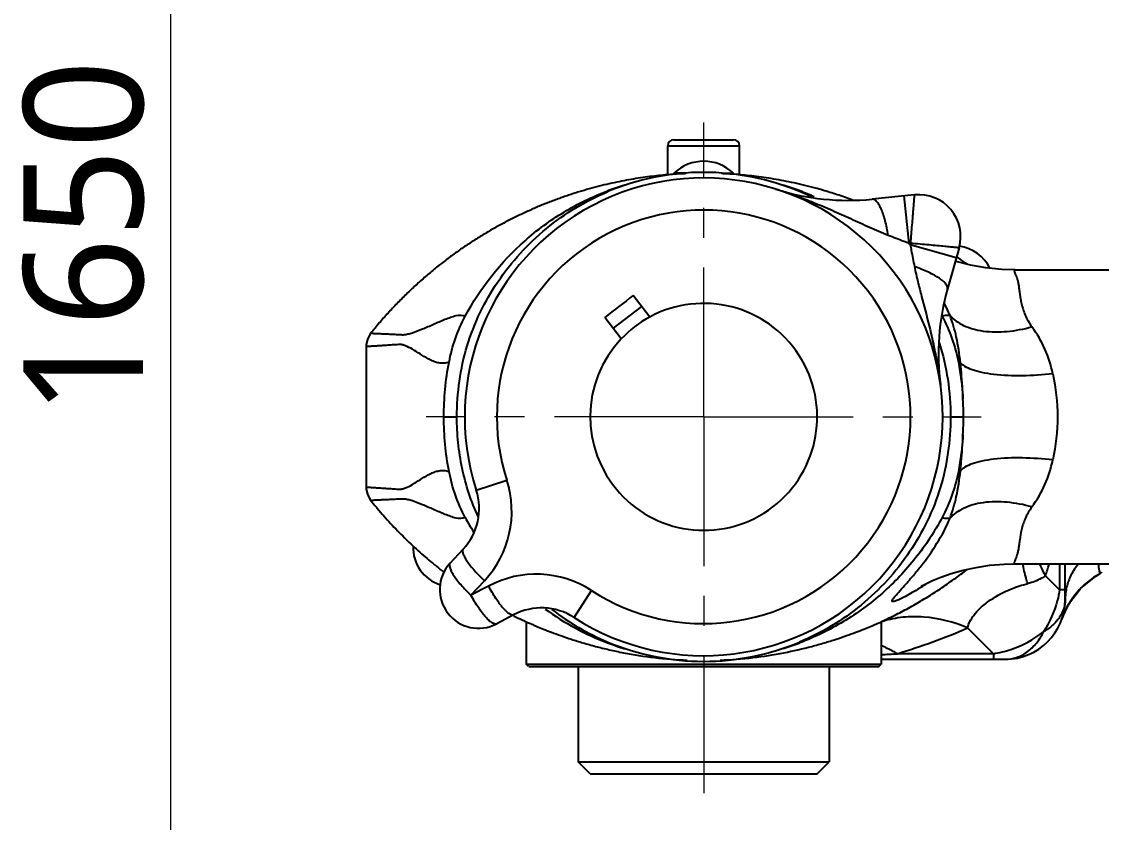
# Model space of a CAD drawing. Extents: x 0 to 1128, y 0 to 827.
# Drawn here: x 644.9 to 735.3, y 180.3 to 247.4 of the extents above; entities that cross this region are included whole.
import ezdxf

# ---------------------------------------------------------------- set-up
doc = ezdxf.new("R2010")
doc.units = 0
doc.header["$LTSCALE"] = 10
doc.header["$MEASUREMENT"] = 0
doc.header["$PDMODE"] = 3
doc.header["$PDSIZE"] = -10
doc.linetypes.add('CENTER', pattern=[2, 1.25, -0.25, 0.25, -0.25])
doc.layers.get('0').update_dxf_attribs({"linetype": 'CONTINUOUS'})
doc.layers.get('DEFPOINTS').update_dxf_attribs({"linetype": 'CONTINUOUS'})
doc.layers.add('DEF_LAYER_ASSEM_MEMBER', color=7, linetype='CONTINUOUS')
doc.layers.add('MEMBER', color=7, linetype='CONTINUOUS')
doc.styles.add('Daelim Dimension', font='')
doc.styles.get('Daelim Dimension').set_extended_font_data('NanumGothic')
doc.dimstyles.new('DEFAULT', dxfattribs={"dimscale": 2, "dimtxt": 2, "dimasz": 2, "dimexe": 0, "dimexo": 2, "dimgap": 1, "dimtad": 1, "dimdec": 1, "dimzin": 9, "dimdsep": 46, "dimtxsty": 'Daelim Dimension', "dimcen": 0.5, "dimclrd": 252, "dimclre": 252, "dimclrt": 3, "dimadec": 1, "dimazin": 0, "dimtfac": 1, "dimtdec": 1, "dimtix": 1, "dimtmove": 0, "dimatfit": 3, "dimfxl": 1, "dimtolj": 1, "dimtzin": 1, "dimlwd": 9, "dimlwe": 9, "dimarcsym": 0})

# ---------------------------------------------------------------- blocks, each defined once
blk = doc.blocks.new('*D3')
at = {"color": 5, "lineweight": 9, "ltscale": 0.5, "transparency": 16777216}
for p, q in [((702.0090623778506, 178.7612215942427), (702.0090623778506, 104.1936962034204)), ((806.1090623778505, 137.8389021796426), (806.1090623778505, 104.1936962034204)), ((802.1090623778505, 106.1936962034204), (706.0090623778506, 106.1936962034204))]:
    blk.add_line(p, q, dxfattribs=at)
at = {"color": 5, "ltscale": 0.5, "transparency": 16777216}
for points in [[(706.0090623778506, 106.860362870087), (706.0090623778506, 105.5270295367537), (702.0090623778506, 106.1936962034204)], [(802.1090623778505, 106.860362870087), (802.1090623778505, 105.5270295367537), (806.1090623778505, 106.1936962034204)]]:
    blk.add_solid(points, dxfattribs=at)
at = {"layer": 'DEFPOINTS', "color": 0, "ltscale": 0.5, "transparency": 16777216}
for p in [(702.0090623778506, 182.7612215942427), (806.1090623778505, 141.8389021796426), (702.0090623778506, 106.1936962034204)]:
    blk.add_point(p, dxfattribs=at)
at = {"color": 7, "ltscale": 0.5, "transparency": 16777216, "insert": (754.0590623778505, 113.6014215253088), "char_height": 10, "attachment_point": 5, "style": 'Daelim Dimension'}
blk.add_mtext('\\A1;104', dxfattribs=at)

msp = doc.modelspace()

# ---------------------------------------------------------------- linework, layer by layer
at = {"color": 5, "lineweight": 9, "ltscale": 0.5}
msp.add_line((657.3764901294816, 349.6044862132453), (657.3764878436018, 117.2323791344817), dxfattribs=at)
at = {"layer": 'DEF_LAYER_ASSEM_MEMBER', "color": 1, "linetype": 'CENTER', "lineweight": 5}
for q in [(702.0090623778506, 238.9025175556426), (678.7911099044504, 214.2653090508427), (702.0090623778506, 182.7612215942427), (725.2270148513508, 214.2653090508427)]:
    msp.add_line((702.0090623778506, 214.2653090508427), q, dxfattribs=at)
at = {"layer": 'DEF_LAYER_ASSEM_MEMBER', "color": 7, "linetype": 'Continuous'}
for p, q in [((699.0090623778506, 234.5388472568427), (699.0090623778506, 236.9653090508427)), ((699.5090623778506, 237.4653090508427), (704.5090623778506, 237.4653090508427)), ((705.0090623778506, 234.5388648302427), (705.0090623778506, 236.9653090508427)), ((719.6604513520506, 232.8532079719427), (716.1030932115505, 232.4950008427427)), ((723.3797001187504, 228.4207763039427), (722.4092069598505, 224.9796671279427)), ((697.4884039871508, 222.6207652151427), (696.1102133074505, 224.4168582776427)), ((696.8070893381505, 223.5086717526427), (694.4270293172503, 221.6823874655427)), ((695.1083439662507, 220.7944809281427), (693.7301532865504, 222.5905739906427)), ((680.7861561249506, 202.0195679360427), (681.8767919217507, 203.1932318334427)), ((686.1036453102506, 197.6846952661427), (684.6876924423505, 196.9349868141427)), ((687.1590623778507, 197.1065881625427), (687.1590623778507, 193.5653090504427)), ((716.8590623778505, 197.1065721808427), (716.8590623778505, 193.5653090504427)), ((687.3590623778505, 193.3653090504427), (687.1590623778507, 193.5653090504427)), ((687.1590623778507, 193.5653090504427), (716.8590623778505, 193.5653090504427)), ((716.6590623778507, 193.3653090504427), (716.8590623778505, 193.5653090504427)), ((687.3602322721504, 193.3653090504427), (716.6578924836508, 193.3653090504427)), ((691.5090623778506, 193.3653090504427), (691.5090623778506, 185.3653090504427)), ((712.5090623778506, 193.3653090504427), (712.5090623778506, 185.3653090504427)), ((692.5090623778506, 184.3653090504427), (691.5090623778506, 185.3653090504427)), ((691.5090623778506, 185.3653090504427), (712.5090623778506, 185.3653090504427)), ((711.5090623778506, 184.3653090504427), (712.5090623778506, 185.3653090504427)), ((692.5090623778506, 184.3653090504427), (711.5090623778506, 184.3653090504427))]:
    msp.add_line(p, q, dxfattribs=at)
at = {"layer": 'DEF_LAYER_ASSEM_MEMBER', "color": 9, "linetype": 'Continuous'}
for p, q in [((699.0090623778506, 236.9653090508427), (705.0090623778506, 236.9653090508427)), ((708.5895594480503, 233.1560158319427), (708.5342753550508, 233.1743428970427)), ((719.1960680685506, 228.7862193318427), (718.7953158221508, 232.7660934048427)), ((719.3305473242503, 228.7997606808427), (719.1960856251503, 228.7862210996427)), ((719.3305473242503, 228.7997606808427), (719.2938595154505, 228.6696755230427)), ((723.1436805669505, 227.5839140983427), (719.2938596211507, 228.6696758977427)), ((682.9731591053505, 208.1306218869427), (685.5309548938508, 208.9549209376427)), ((682.5339803810507, 199.3215530416427), (683.6613619377504, 200.5347600861427)), ((683.9976362160505, 200.0965189145427), (682.5339803810507, 199.3215530416427)), ((691.1565553027508, 197.4658123267427), (692.6147733076505, 199.7231090442427))]:
    msp.add_line(p, q, dxfattribs=at)
at = {"layer": 'DEF_LAYER_ASSEM_MEMBER', "color": 7, "linetype": 'Continuous'}
for centre, radius, start, end in [((699.5090623778506, 236.9653090508427), 0.5, 90, 180), ((704.5090623778506, 236.9653090508427), 0.5, 0, 90), ((702.0090623778506, 214.2653090508427), 20, 237.1374624822948, 197.8625375188976), ((714.0993319792506, 252.3943712077427), 20, 252.4049345086115, 275.7500000000096), ((720.0111067911507, 229.3708178784427), 3.5, 344.2499999999984, 95.74995431860074), ((722.8538169575504, 225.1164014618427), 3.5, 27.14648833700098, 80.7900108925953), ((813.3552598527508, 69.15611933224267), 194.5566704003, 127.058254566406, 127.9417454336029), ((741.6583116888505, 219.5508581306427), 20, 164.2499999999984, 187.5950463845003), ((702.0090623778506, 214.2653090508427), 9.5, 136.5847202873921, 118.4152797125948), ((678.2141832870507, 206.5969500964427), 5, 317.0982179814919, 17.86260911189733), ((680.9425550899505, 203.2987794865427), 3.25, 177.6006392090003, 252.1785021158871), ((683.1669205459507, 199.8072251119427), 3.25, 137.1000000000028, 297.8999999999962), ((688.4434285339507, 193.2659381457427), 5, 57.13738695518903, 117.9017394560933)]:
    msp.add_arc(centre, radius, start, end, dxfattribs=at)
at = {"layer": 'DEF_LAYER_ASSEM_MEMBER', "color": 9, "linetype": 'Continuous'}
for centre, radius, start, end in [((695.7561338715504, 194.5435054234427), 40.6893366992, 71.96487471361027, 72.40763291279775), ((695.6458618090505, 194.2042450189427), 41.0460684154, 71.69962109291315, 71.96512731649615), ((695.5141999063503, 193.8075874874427), 41.4640065638, 71.24014918010592, 71.61851431050353), ((694.9857985949507, 192.2851139174427), 43.07553488560001, 68.89878713530648, 71.22591823759463), ((693.3474403739506, 188.0231027958427), 47.641597198, 67.99340466649755, 68.9058766644915), ((702.0090623778506, 214.2653090508427), 17.3126570046, 237.1374624821085, 197.8625375179006), ((702.0090623778506, 214.2653090508427), 22.5, 39.8062926734112, 40.19368135159613), ((677.4148690914508, 206.3393573118427), 8.527134444400001, 317.1000104838907, 17.86252703390278), ((687.9877351283508, 192.5605264822427), 8.5271373432, 57.13748438508786, 117.8999780969987)]:
    msp.add_arc(centre, radius, start, end, dxfattribs=at)
for points, start_tangent, end_tangent in [([(717.4577669597506, 229.4529267660427), (717.3401561375508, 230.0937969553427), (717.1983793779505, 230.6895462862427), (717.0366423223504, 231.2222993842427), (716.8595251521506, 231.6771481260427), (716.6721509887507, 232.0408109771427), (716.4799620781505, 232.3028431034427), (716.3837552542504, 232.3932974444427), (716.2883689031505, 232.4557169460427), (716.1945495864506, 232.4896914208427), (716.1030914365506, 232.4950184955427)], (-0.1567496767824147, 0.9876383643969127), (-0.9949694689173498, -0.1001786200859588)), ([(719.3303136816508, 228.7968425550427), (719.3940705096506, 229.5818335614427), (719.4560992090505, 230.3380758451427), (719.5126392156503, 231.0374727836427), (719.5386644746504, 231.3573926248427), (719.5629418467506, 231.6532121061427), (719.5848233681504, 231.9219688397427), (719.6041859646507, 232.1609656671427), (719.6210266979506, 232.3676692205427), (719.6350946115504, 232.5399463535427), (719.6409906199506, 232.6125583302427), (719.6461081611506, 232.6758909978427), (719.6504497934507, 232.7297842594427), (719.6540180889506, 232.7740780464427), (719.6568136160504, 232.8086276397427), (719.6579188875507, 232.8222252168427), (719.6588271213504, 232.8333635731427), (719.6595367848504, 232.8420369042427), (719.6600463457507, 232.8482394055427), (719.6603542716507, 232.8519652727427), (719.6604590299507, 232.8532087013427)], (0.0993689293713154, 0.9950506599543556), (0.9947321854033743, 0.1025079476071347)), ([(717.4577674245506, 229.4529272230427), (715.8719560057507, 230.1251164742427), (714.3168047858503, 230.8340720709427), (712.7644380198503, 231.5326107044427), (711.1993813983504, 232.1935678742427)], (-0.9317525541106659, 0.3630938968204379), (-0.9271877359574411, 0.3745969864936376)), ([(719.1960965864505, 228.7862081208427), (718.7590558310508, 228.9510814699427), (717.4577674245506, 229.4529272230427)], (-0.936524928124481, 0.3506009968631522), (-0.9317680203644985, 0.3630542056305417)), ([(719.2938597485504, 228.6696752433427), (719.3803234862507, 228.2106537959427), (719.6485859823506, 226.8420113361427)], (0.1826183501250728, -0.9831838781212782), (0.1957320075147791, -0.9806574229741161)), ([(723.3797001187504, 228.4207763039427), (723.3596450079503, 228.4226701120427), (723.3004578656505, 228.4278186273427), (723.2020826498506, 228.4358668169427), (723.0660063372507, 228.4478284807427), (722.8940219255505, 228.4644763978427), (722.6877810788505, 228.4847530233427), (722.1806688085508, 228.5327114281427), (721.5656474686507, 228.5904580524427), (720.8671312415504, 228.6563279853427), (720.1116812188507, 228.7265195173427), (719.3276329543505, 228.8000373220427)], (-0.9994342521753818, 0.03363295376019679), (-0.9971864186505683, 0.07496163324563747)), ([(722.4092155481508, 224.9796647068427), (722.4198514522504, 225.0706584951427), (722.4026852613506, 225.1689521105427), (722.3577783611504, 225.2737283483427), (722.2854050524506, 225.3841807645427), (722.0607284762505, 225.6189511414427), (721.7351290667507, 225.8666278308427), (721.3179478141506, 226.1200375457427), (720.8213747763507, 226.3718286683427), (720.2592962271506, 226.6149018033427), (719.6485857108505, 226.8420111426427)], (0.2714358669058007, 0.9624565289700602), (-0.9454148957942814, 0.3258691068669876)), ([(719.6485859823506, 226.8420113361427), (719.9304470388506, 225.5860737598427), (720.2448630881504, 224.3467435701427), (720.8758248528507, 221.8828672896427), (721.4229270275505, 219.4073410521427), (721.8336870333505, 216.9080835907427)], (0.1958389430952753, -0.9806360733561281), (0.1321176197552397, -0.9912340463029959)), ([(681.8768977810505, 203.1933457516427), (681.8401903840504, 203.1319901465427), (681.8254483868504, 203.0509184693427), (681.8329163098506, 202.9509309815427), (681.8625999801507, 202.8329544221427), (681.9871023943506, 202.5475614256427), (682.1943695679506, 202.2050210538427), (682.4769046029505, 201.8178291241427), (682.8242515722504, 201.4002368548427), (683.2241309855503, 200.9670898332427), (683.6613619375507, 200.5347600859427)], (-0.6807208689525618, -0.7325428987932852), (0.726217795817319, -0.6874646994851699)), ([(680.7861561249506, 202.0195679360427), (680.7581216220506, 201.6446171700427), (680.8064451791506, 201.5063718477427), (680.8763213405505, 201.3526125578427), (681.0779984471505, 201.0042802990427), (681.3558465934507, 200.6122644128427), (681.6997835484503, 200.1908226777427), (682.0972925679507, 199.7553152558427), (682.5339803810507, 199.3215530416427)], (-0.6807208689491016, -0.7325428987965006), (0.7257507945267521, -0.6879576907367112)), ([(686.1037794626504, 197.6847662961427), (686.0350139231505, 197.6651896715427), (685.9528891839504, 197.6719328893427), (685.8582415251508, 197.7050250144427), (685.7519676160505, 197.7642318190427), (685.5085227423506, 197.9583570605427), (685.2312988407507, 198.2472177505427), (684.9304256044506, 198.6203382853427), (684.6169624602508, 199.0639305270427), (684.3020709802504, 199.5622910745427), (683.9976362160505, 200.0965189145427)], (-0.8837656300890744, -0.4679298142598538), (-0.4760809034650346, 0.8794014858731569)), ([(684.6876924428507, 196.9349868143427), (684.3182619504505, 197.0049519630427), (684.1972342802505, 197.0874094571427), (684.0667994925507, 197.1947004786427), (683.7825342437504, 197.4796606272427), (683.4757883668508, 197.8495025048427), (683.1577243449506, 198.2907972396427), (682.8399393834507, 198.7874790828427), (682.5339803810507, 199.3215530416427)], (-0.8837656300885698, -0.4679298142608071), (-0.4766779732475728, 0.8790779884746212))]:
    msp.add_spline(points, degree=3, dxfattribs=dict(at, start_tangent=start_tangent, end_tangent=end_tangent))
at = {"layer": 'MEMBER', "color": 7, "linetype": 'Continuous'}
for p, q in [((695.5443087395506, 234.0743594147426), (695.3422018894507, 234.0364980440427)), ((695.7453415075506, 234.1108252772427), (695.5443087395506, 234.0743594147426)), ((695.9452604175508, 234.1459115905427), (695.7453415075506, 234.1108252772427)), ((696.1440258596508, 234.1796348749426), (695.9452604175508, 234.1459115905427)), ((696.3415983968507, 234.2120122014427), (696.1440258596508, 234.1796348749426)), ((696.5379387717508, 234.2430611817427), (696.3415983968507, 234.2120122014427)), ((696.7330079132507, 234.2727999569427), (696.5379387717508, 234.2430611817427)), ((696.9267669424507, 234.3012471871427), (696.7330079132507, 234.2727999569427)), ((697.1191771783506, 234.3284220393427), (696.9267669424507, 234.3012471871427)), ((697.3102001438506, 234.3543441763427), (697.1191771783506, 234.3284220393427)), ((697.4997975700508, 234.3790337444427), (697.3102001438506, 234.3543441763427)), ((697.6879314017506, 234.4025113612427), (697.4997975700508, 234.3790337444427)), ((697.8745638015507, 234.4247981029426), (697.6879314017506, 234.4025113612427)), ((698.0596562095507, 234.4459154116427), (697.8745638015507, 234.4247981029426)), ((698.2431493067506, 234.4658832721427), (698.0596562095507, 234.4459154116427)), ((698.4249633736504, 234.4847206595427), (698.2431493067506, 234.4658832721427)), ((698.6050179820504, 234.5024477003427), (698.4249633736504, 234.4847206595427)), ((698.7832328731506, 234.5190857318427), (698.6050179820504, 234.5024477003427)), ((699.2201963402504, 234.5560668961427), (699.0469306307505, 234.5420504385427)), ((699.3913429674508, 234.5690779965427), (699.2201963402504, 234.5560668961427)), ((699.5602911866504, 234.5811100318427), (699.3913429674508, 234.5690779965427)), ((700.5090628454504, 234.6653090508427), (699.5090623778506, 234.6653090508427)), ((699.7269619110507, 234.5921902760427), (699.5602911866504, 234.5811100318427)), ((699.8912763022504, 234.6023469383427), (699.7269619110507, 234.5921902760427)), ((700.0531541213504, 234.6116090239427), (699.8912763022504, 234.6023469383427)), ((700.2124621032503, 234.6200037160427), (700.0531541213504, 234.6116090239427)), ((700.3690038030504, 234.6275570300427), (700.2124621032503, 234.6200037160427)), ((700.5270085085508, 234.6344777122427), (700.3690038030504, 234.6275570300427)), ((703.5134995096505, 234.6335437850427), (703.4919753128506, 234.6344366901427)), ((703.5090622565504, 234.6653090508427), (704.5090623778506, 234.6653090508427)), ((703.6765670547506, 234.6262825535427), (703.5134995096505, 234.6335437850427)), ((703.8429086610504, 234.6181050253427), (703.6765670547506, 234.6262825535427)), ((704.0122882083506, 234.6089780161427), (703.8429086610504, 234.6181050253427)), ((704.1844865007506, 234.5988708567427), (704.0122882083506, 234.6089780161427)), ((704.3593783326505, 234.5877500723427), (704.1844865007506, 234.5988708567427)), ((704.5368703754507, 234.5755816048427), (704.3593783326505, 234.5877500723427)), ((704.7168690107505, 234.5623325344427), (704.5368703754507, 234.5755816048427)), ((704.8992803145507, 234.5479711445427), (704.7168690107505, 234.5623325344427)), ((705.0840100697505, 234.5324669824427), (704.8992803145507, 234.5479711445427)), ((705.2709637814505, 234.5157909183427), (705.0840100697505, 234.5324669824427)), ((705.4600466921506, 234.4979152015427), (705.2709637814505, 234.5157909183427)), ((705.6511637998506, 234.4788135150427), (705.4600466921506, 234.4979152015427)), ((705.8442198765506, 234.4584610276427), (705.6511637998506, 234.4788135150427)), ((706.0391194888507, 234.4368344438427), (705.8442198765506, 234.4584610276427)), ((706.2357745144504, 234.4139112194427), (706.0391194888507, 234.4368344438427)), ((706.4341307961508, 234.3896664567427), (706.2357745144504, 234.4139112194427)), ((706.6341436412504, 234.3640749434427), (706.4341307961508, 234.3896664567427)), ((706.8357680826507, 234.3371120356427), (706.6341436412504, 234.3640749434427)), ((707.0389588834505, 234.3087536746427), (706.8357680826507, 234.3371120356427)), ((707.2436705430505, 234.2789764029426), (707.0389588834505, 234.3087536746427)), ((707.4498573043506, 234.2477573801427), (707.2436705430505, 234.2789764029426)), ((707.6574731604505, 234.2150743989427), (707.4498573043506, 234.2477573801427)), ((707.8664718625505, 234.1809058998427), (707.6574731604505, 234.2150743989427)), ((708.0768069275505, 234.1452309864427), (707.8664718625505, 234.1809058998427)), ((708.2884316471504, 234.1080294389427), (708.0768069275505, 234.1452309864427)), ((708.5012990965506, 234.0692817288427), (708.2884316471504, 234.1080294389427)), ((708.7153621435505, 234.0289690317427), (708.5012990965506, 234.0692817288427)), ((692.4211472932507, 233.3520605223427), (692.2071509790508, 233.2915974066427)), ((692.6345294857506, 233.4109195901427), (692.4211472932507, 233.3520605223427)), ((692.8472763419504, 233.4681884415427), (692.6345294857506, 233.4109195901427)), ((693.0593668448505, 233.5238810857427), (692.8472763419504, 233.4681884415427)), ((693.2707801759507, 233.5780117071427), (693.0593668448505, 233.5238810857427)), ((693.4814957164504, 233.6305946634427), (693.2707801759507, 233.5780117071427)), ((693.6914930475505, 233.6816444828427), (693.4814957164504, 233.6305946634427)), ((693.9007519515503, 233.7311758622427), (693.6914930475505, 233.6816444828427)), ((694.1092515030505, 233.7792035572427), (693.9007519515503, 233.7311758622427)), ((694.3169592255504, 233.8257404925426), (694.1092515030505, 233.7792035572427)), ((694.5238345725506, 233.8707984791426), (694.3169592255504, 233.8257404925426)), ((694.7298369377504, 233.9143899130427), (694.5238345725506, 233.8707984791426)), ((694.9349258317507, 233.9565278059427), (694.7298369377504, 233.9143899130427)), ((695.1390608917504, 233.9972257769427), (694.9349258317507, 233.9565278059427)), ((695.3422018894507, 234.0364980440427), (695.1390608917504, 233.9972257769427)), ((708.9305734587506, 233.9870732407427), (708.7153621435505, 234.0289690317427)), ((709.1468855256508, 233.9435769786427), (708.9305734587506, 233.9870732407427)), ((709.3642506512506, 233.8984636109427), (709.1468855256508, 233.9435769786427)), ((709.5826209770507, 233.8517172565427), (709.3642506512506, 233.8984636109427)), ((709.8019484905503, 233.8033227997427), (709.5826209770507, 233.8517172565427)), ((710.0221850371504, 233.7532659012427), (709.8019484905503, 233.8033227997427)), ((710.2432856854507, 233.7015322719427), (710.0221850371504, 233.7532659012427)), ((710.4652217682506, 233.6481049730427), (710.2432856854507, 233.7015322719427)), ((710.6879694174504, 233.5929665186427), (710.4652217682506, 233.6481049730427)), ((710.9115045150506, 233.5360996376427), (710.6879694174504, 233.5929665186427)), ((711.1358026919506, 233.4774872722427), (710.9115045150506, 233.5360996376427)), ((711.3608393285508, 233.4171125812427), (711.1358026919506, 233.4774872722427)), ((711.5112617378504, 233.3758754998427), (711.3608393285508, 233.4171125812427)), ((711.6619938740505, 233.3338429003427), (711.5112617378504, 233.3758754998427)), ((711.8130282588504, 233.2910099566427), (711.6619938740505, 233.3338429003427)), ((711.9643573650505, 233.2473718875427), (711.8130282588504, 233.2910099566427)), ((712.1159736173504, 233.2029239566426), (711.9643573650505, 233.2473718875427)), ((712.2678693919506, 233.1576614732427), (712.1159736173504, 233.2029239566426)), ((712.4200370173508, 233.1115797923427), (712.2678693919506, 233.1576614732427)), ((712.5724687741504, 233.0646743147427), (712.4200370173508, 233.1115797923427)), ((712.7251568954507, 233.0169404882427), (712.5724687741504, 233.0646743147427)), ((712.8780935670507, 232.9683738069427), (712.7251568954507, 233.0169404882427)), ((713.0312709276504, 232.9189698124427), (712.8780935670507, 232.9683738069427)), ((713.1846810692505, 232.8687240937427), (713.0312709276504, 232.9189698124427)), ((713.3383160373505, 232.8176322877427), (713.1846810692505, 232.8687240937427)), ((713.4921678310507, 232.7656900791427), (713.3383160373505, 232.8176322877427)), ((713.6462284034506, 232.7128932016427), (713.4921678310507, 232.7656900791427)), ((713.8004896621505, 232.6592374374427), (713.6462284034506, 232.7128932016427)), ((713.9549434690507, 232.6047186177427), (713.8004896621505, 232.6592374374427)), ((714.1095816493507, 232.5493326462427), (713.9549434690507, 232.6047186177427)), ((714.2643960636506, 232.4930757014427), (714.1095816493507, 232.5493326462427)), ((714.4193785756506, 232.4359441446427), (714.2643960636506, 232.4930757014427)), ((714.4976265997507, 232.4067879938427), (714.4193785756506, 232.4359441446427)), ((723.3252544047505, 227.5923008260427), (723.1770472397507, 227.7022233959427)), ((723.4748380694505, 227.4801419027427), (723.3252544047505, 227.5923008260427)), ((723.6240595267504, 227.3670269731427), (723.4748380694505, 227.4801419027427)), ((723.7729095826503, 227.2529572478427), (723.6240595267504, 227.3670269731427)), ((723.9213790376507, 227.1379340082427), (723.7729095826503, 227.2529572478427)), ((724.0487315303508, 227.0382361685427), (723.9213790376507, 227.1379340082427)), ((728.0888918264504, 226.5653090508427), (735.9554970026506, 226.5653090508427)), ((673.7590623516508, 220.1435825895427), (673.7590629005504, 208.3870085402427)), ((674.3528625621507, 207.0153519603427), (674.4870297371504, 206.8514917063427)), ((674.4870297371504, 206.8514917063427), (674.6220490080505, 206.6885731537427)), ((674.8261542882506, 206.4459747384427), (674.9632611263505, 206.2854377499427)), ((674.9632611263505, 206.2854377499427), (675.1011858266506, 206.1258640922427)), ((675.1011858266506, 206.1258640922427), (675.2399185276504, 205.9672597557427)), ((675.2399185276504, 205.9672597557427), (675.3794493341506, 205.8096306455427)), ((675.3794493341506, 205.8096306455427), (675.5197683177507, 205.6529825804427)), ((675.5197683177507, 205.6529825804427), (675.6608655178507, 205.4973212920427)), ((675.6608655178507, 205.4973212920427), (675.8027309427507, 205.3426524245427)), ((675.8027309427507, 205.3426524245427), (675.9453545702504, 205.1889815335427)), ((675.9453545702504, 205.1889815335427), (676.0887263487507, 205.0363140856427)), ((676.0887263487507, 205.0363140856427), (676.2328361980503, 204.8846554574426)), ((676.2328361980503, 204.8846554574426), (676.3776740104504, 204.7340109354427)), ((676.3776740104504, 204.7340109354427), (676.5232296213508, 204.5843856855427)), ((676.5232296213508, 204.5843856855427), (676.6694925021507, 204.4357844554427)), ((676.6694925021507, 204.4357844554427), (676.8164518872504, 204.2882116954427)), ((676.8164518872504, 204.2882116954427), (676.9640969878506, 204.1416717634427)), ((677.1868267079503, 203.9238077296427), (677.3361387732507, 203.7798683428427)), ((677.3361387732507, 203.7798683428427), (677.4860986493504, 203.6369763260427)), ((677.4860986493504, 203.6369763260427), (677.6366954694504, 203.4951356289427)), ((677.6366954694504, 203.4951356289427), (677.7879183520504, 203.3543501091427)), ((677.7879183520504, 203.3543501091427), (677.9397564017504, 203.2146235312427)), ((677.9397564017504, 203.2146235312427), (678.0921987105507, 203.0759595669427)), ((678.0921987105507, 203.0759595669427), (678.2452343585505, 202.9383617941427)), ((678.2452343585505, 202.9383617941427), (678.3988524148504, 202.8018336966427)), ((678.3988524148504, 202.8018336966427), (678.5530419387505, 202.6663786633427)), ((678.5530419387505, 202.6663786633427), (678.7077919803505, 202.5319999884427)), ((678.7077919803505, 202.5319999884427), (678.8630915816507, 202.3987008701427)), ((678.8630915816507, 202.3987008701427), (679.0189297775505, 202.2664844108427)), ((679.0189297775505, 202.2664844108427), (679.1752955965508, 202.1353536164427)), ((679.1752955965508, 202.1353536164427), (679.3321780618508, 202.0053113958427)), ((679.3321780618508, 202.0053113958427), (679.4895661866508, 201.8763605541427)), ((679.4895661866508, 201.8763605541427), (679.6474487799505, 201.7485035531427)), ((679.6474487799505, 201.7485035531427), (679.8058143953508, 201.6217424476427)), ((679.8058143953508, 201.6217424476427), (679.9646515722507, 201.4960791788427)), ((728.0886373363505, 201.9653090508427), (735.9554970026506, 201.9653090508427)), ((732.2590638771508, 198.9653066004427), (732.2590639714504, 201.9653090508427)), ((679.9646515722507, 201.4960791788427), (680.1239488539504, 201.3715155945427)), ((680.1239488539504, 201.3715155945427), (680.2753427156508, 201.2544896095427)), ((722.8151378837506, 200.5648996215427), (722.9561221651506, 200.6667192743427)), ((722.9561221651506, 200.6667192743427), (723.0968173365504, 200.7693781464427)), ((723.0968173365504, 200.7693781464427), (723.2372158978505, 200.8728754488427)), ((723.2372158978505, 200.8728754488427), (723.3773103435506, 200.9772103377427)), ((723.3773103435506, 200.9772103377427), (723.5170931626503, 201.0823819154427)), ((723.5170931626503, 201.0823819154427), (723.6565568395504, 201.1883892298427)), ((723.6565568395504, 201.1883892298427), (723.7956938541506, 201.2952312746427)), ((723.7956938541506, 201.2952312746427), (723.9344966825506, 201.4029069896427)), ((723.9344966825506, 201.4029069896427), (724.0492583888504, 201.4927954526427)), ((735.1890484461505, 201.1389679444427), (735.1753507061508, 201.1475707014427)), ((721.5345034926504, 199.6863907052427), (721.6777534279504, 199.7806309176427)), ((721.6777534279504, 199.7806309176427), (721.8207814231505, 199.8757149822427)), ((721.8207814231505, 199.8757149822427), (721.9635800492506, 199.9716426049427)), ((721.9635800492506, 199.9716426049427), (722.1061418679506, 200.0684134361427)), ((722.1061418679506, 200.0684134361427), (722.2484594314506, 200.1660270710427)), ((722.2484594314506, 200.1660270710427), (722.3905252835507, 200.2644830495427)), ((722.3905252835507, 200.2644830495427), (722.5323319592508, 200.3637808567427)), ((722.5323319592508, 200.3637808567427), (722.6738719860505, 200.4639199223427)), ((722.6738719860505, 200.4639199223427), (722.8151378837506, 200.5648996215427)), ((720.0188665666506, 198.7478003073427), (720.1639929017506, 198.8331890775427)), ((720.3814123129505, 198.9628488278427), (720.5261675430506, 199.0503406374427)), ((720.5261675430506, 199.0503406374427), (720.6707611300508, 199.1386746900427)), ((720.6707611300508, 199.1386746900427), (720.8151855063506, 199.2278514946427)), ((720.8151855063506, 199.2278514946427), (720.9594330891505, 199.3178715086427)), ((720.9594330891505, 199.3178715086427), (721.1034962805506, 199.4087351373427)), ((721.1034962805506, 199.4087351373427), (721.2473674680505, 199.5004427342427)), ((721.2473674680505, 199.5004427342427), (721.3910390360506, 199.5929945839427)), ((721.3910390360506, 199.5929945839427), (721.5345034926504, 199.6863907052427)), ((718.4151875442508, 197.8637782598427), (718.5613929284505, 197.9399758485427)), ((718.5613929284505, 197.9399758485427), (718.7075371185506, 198.0170037322427)), ((718.7075371185506, 198.0170037322427), (718.8536127939506, 198.0948631194427)), ((718.8536127939506, 198.0948631194427), (718.9996126137507, 198.1735551668427)), ((718.9996126137507, 198.1735551668427), (719.1455292162505, 198.2530809799427)), ((719.1455292162505, 198.2530809799427), (719.2913552203504, 198.3334416120427)), ((719.2913552203504, 198.3334416120427), (719.4370832249506, 198.4146380650427)), ((719.4370832249506, 198.4146380650427), (719.5827058099508, 198.4966712887427)), ((719.5827058099508, 198.4966712887427), (719.7282155365506, 198.5795421815427)), ((719.7282155365506, 198.5795421815427), (719.8736049471504, 198.6632515895427)), ((719.8736049471504, 198.6632515895427), (720.0188665666506, 198.7478003073427)), ((731.9884194496503, 197.3425895370427), (732.5478027515505, 198.5658906256427)), ((686.0304106123508, 197.6459194896427), (686.1530066728506, 197.5847256014427)), ((686.1530066728506, 197.5847256014427), (686.3213329230507, 197.5017086615427)), ((686.3213329230507, 197.5017086615427), (686.4896829487507, 197.4197785408427)), ((686.4896829487507, 197.4197785408427), (686.6580455883504, 197.3389323605427)), ((686.6580455883504, 197.3389323605427), (686.8264097301503, 197.2591671238427)), ((686.8264097301503, 197.2591671238427), (687.0090623778506, 197.1738461563427)), ((717.0090623778506, 197.1738460929427), (717.0977851967505, 197.2151332833427)), ((717.0977851967505, 197.2151332833427), (717.2442140900507, 197.2839237839427)), ((717.2442140900507, 197.2839237839427), (717.3906472883505, 197.3535302104427)), ((717.3906472883505, 197.3535302104427), (717.5370775077504, 197.4239545712427)), ((717.5370775077504, 197.4239545712427), (717.6834974374506, 197.4951988278427)), ((717.6834974374506, 197.4951988278427), (717.8298997312504, 197.5672648791427)), ((717.8298997312504, 197.5672648791427), (717.9762771135506, 197.6401544043427)), ((717.9762771135506, 197.6401544043427), (718.1226223696508, 197.7138688750427)), ((718.1226223696508, 197.7138688750427), (718.2689282652505, 197.7884097058427)), ((718.2689282652505, 197.7884097058427), (718.4151875442508, 197.8637782598427)), ((716.8590623778505, 193.9653090519427), (727.2590651255505, 193.9653090519427))]:
    msp.add_line(p, q, dxfattribs=at)
at = {"layer": 'MEMBER', "color": 9, "linetype": 'Continuous'}
for p, q in [((680.2650093099505, 214.2653090508427), (681.3524075388505, 214.2653090508427)), ((722.6657172950504, 214.2653090508427), (723.7532156496504, 214.2653090508427)), ((731.7906033171507, 201.9653090508427), (731.7906033171507, 199.7716151323427)), ((730.6126103193506, 200.9496081302427), (731.7906033171507, 199.7716151323427)), ((732.2590639841505, 199.7716147222427), (731.7906029192504, 199.7716155302427)), ((726.2527548883504, 194.4337701167427), (724.0966683291504, 196.5898566759427)), ((726.2527548883504, 194.4337701167427), (718.2195201210507, 194.4337701167427)), ((726.2527548883504, 194.4337701167427), (726.2527548883504, 193.9653090519427))]:
    msp.add_line(p, q, dxfattribs=at)
at = {"layer": 'MEMBER', "color": 7, "linetype": 'Continuous'}
for points in [[(699.0469306307505, 234.5420504385427), (698.9595279724504, 234.5346572642427), (698.7832328731506, 234.5190857318427)], [(692.2071509790508, 233.2915974066427), (692.0999292096508, 233.2607600575427), (691.9925619542505, 233.2295165910427), (691.8850519198504, 233.1978653292427), (691.7774018254504, 233.1658046054427), (691.6696144022503, 233.1333327647427), (691.5616923934508, 233.1004481637427), (691.4536385543506, 233.0671491706427), (691.3454556522506, 233.0334341656427), (691.2371464662506, 232.9993015404427), (691.1287137874506, 232.9647496989427), (691.0201604187505, 232.9297770566426), (690.9114891750505, 232.8943820412427), (690.8027028826505, 232.8585630925427), (690.6938043799505, 232.8223186622427), (690.5847965168505, 232.7856472143427), (690.4756821547503, 232.7485472251427), (690.3664641667506, 232.7110171829427), (690.2571454374506, 232.6730555888427), (690.1477288629508, 232.6346609558427), (690.0382173506505, 232.5958318096427), (689.9286138150505, 232.5565667010427), (689.8189211509507, 232.5168642788427), (689.7091422515505, 232.4767232418427), (689.5992800204504, 232.4361423030427), (689.4893373718505, 232.3951201897427), (689.3793172302508, 232.3536556437427), (689.2692225308506, 232.3117474210427), (689.1590562191504, 232.2693942922427), (689.0488212510504, 232.2265950424427), (688.9385205923504, 232.1833484711427), (688.8281572195506, 232.1396533924427), (688.7177341188503, 232.0955086351427), (688.6072542867505, 232.0509130428427), (688.4967207296504, 232.0058654734427), (688.3861364640507, 231.9603647999427), (688.2755045160507, 231.9144099100427), (688.1648279217507, 231.8679997061427), (688.0541097268506, 231.8211331056427), (687.9433529867506, 231.7738090407427), (687.8325607664506, 231.7260264587427), (687.7217361404505, 231.6777843217427), (687.6108821926505, 231.6290816068427), (687.5000020163507, 231.5799173064427), (687.3890987140508, 231.5302904276427), (687.2781753977506, 231.4801999930427), (687.1672351881507, 231.4296450399427), (687.0562812153507, 231.3786246213427), (686.9453166182507, 231.3271378049427), (686.8343445446508, 231.2751836741427), (686.7233681512507, 231.2227613271427), (686.6123906035505, 231.1698698778427), (686.5014150753505, 231.1165084553427), (686.3904447494506, 231.0626762039427), (686.2794828201504, 231.0083722850427), (686.1685324869504, 230.9535958960427), (686.0575968999506, 230.8983463461427), (685.9466791994505, 230.8426229962427), (685.8357825330504, 230.7864252244427), (685.7249100556505, 230.7297524255427), (685.6140649296508, 230.6726040114427), (685.5032503241505, 230.6149794110427), (685.3924694157508, 230.5568780701427), (685.2817253878507, 230.4982994516427), (685.1710214307504, 230.4392430355427), (685.0603607415505, 230.3797083185427), (684.9497465240506, 230.3196948148427), (684.8391819888507, 230.2592020555427), (684.7286703527507, 230.1982295885427), (684.6182148393505, 230.1367769792427), (684.5078186782507, 230.0748438098427), (684.3974851056505, 230.0124296798427), (684.2872173635506, 229.9495342055427), (684.1770187003508, 229.8861570206427), (684.0668923700505, 229.8222977757427), (683.9568416328507, 229.7579561388427), (683.8468697544504, 229.6931317947427), (683.7369800063507, 229.6278244455427), (683.6271756656506, 229.5620338103427), (683.5174600147507, 229.4957596254427), (683.4078363414505, 229.4290016443427), (683.2983079390506, 229.3617596375427), (683.1888781056505, 229.2940333926427), (683.0795501445505, 229.2258227145427), (682.9703273641503, 229.1571274250427), (682.8612130774504, 229.0879473631427), (682.7522106022507, 229.0182823849427), (682.6433232549507, 228.9481323733427), (682.5345542933505, 228.8774973260427), (682.4259069427503, 228.8063773152427), (682.3173844316507, 228.7347724323427), (682.2089899916505, 228.6626827871427), (682.1007268578505, 228.5901085075427), (681.9925982685504, 228.5170497398427), (681.8846074649505, 228.4435066483427), (681.7767576915508, 228.3694794159427), (681.6690521953506, 228.2949682434427), (681.5614942264506, 228.2199733499426), (681.4540870374508, 228.1444949727427), (681.3468338835505, 228.0685333671427), (681.2397380222505, 227.9920888066427), (681.1328027136506, 227.9151615829427), (681.0260312198507, 227.8377520056427), (680.9194268051506, 227.7598604023427), (680.8129927358505, 227.6814871187427), (680.7067322802504, 227.6026325185427), (680.6006487081504, 227.5232969832427), (680.4947452911506, 227.4434809124427), (680.3890253026507, 227.3631847235427), (680.2834920171504, 227.2824088518427), (680.1781487104504, 227.2011537502427), (680.0729986599504, 227.1194198898427), (679.9680451437507, 227.0372077590427), (679.8632914410505, 226.9545178643427), (679.7587408319505, 226.8713507297427), (679.6543965973506, 226.7877068968427), (679.5502620185507, 226.7035869250427), (679.4463403775508, 226.6189913911427), (679.3426349450506, 226.5339209037427), (679.2391489054503, 226.4483761949427), (679.1358854031505, 226.3623580630427), (679.0328475818505, 226.2758673250427), (678.9300385842507, 226.1889048159427), (678.8274615521505, 226.1014713895427), (678.7251196261504, 226.0135679175427), (678.6230159456504, 225.9251952898427), (678.5211536487504, 225.8363544146427), (678.4195358720503, 225.7470462179427), (678.3181657504506, 225.6572716441427), (678.2170464175506, 225.5670316552427), (678.1161810047506, 225.4763272312427), (678.0155726417506, 225.3851593702427), (677.9152244562506, 225.2935290877427), (677.8151395736504, 225.2014374171427), (677.7153211171508, 225.1088854096427), (677.6157722076505, 225.0158741338427), (677.5164959634508, 224.9224046758427), (677.4174955002504, 224.8284781394427), (677.3187739312507, 224.7340956457427), (677.2203343663505, 224.6392583331427), (677.1221799128507, 224.5439673573427), (677.0243136747504, 224.4482238913427), (676.9267387530504, 224.3520291251427), (676.8294582452504, 224.2553842659427), (676.7324752454506, 224.1582905380427), (676.6357928442508, 224.0607491825427), (676.5394141283505, 223.9627614572427), (676.4433421809504, 223.8643286372427), (676.3475800661504, 223.7654520283427), (676.2521307368506, 223.6661330568427), (676.1569970946507, 223.5663732109427), (676.0621820362508, 223.4661739962427), (675.9676884526507, 223.3655369355427), (675.8735192300505, 223.2644635687427), (675.7796772491506, 223.1629554527427), (675.6861653852507, 223.0610141612427), (675.5929865077505, 222.9586412845427), (675.5001434808505, 222.8558384301427), (675.4076391625508, 222.7526072216426), (675.3154764050505, 222.6489492995427), (675.2236580545505, 222.5448663205427), (675.1321869511507, 222.4403599578427), (675.0410659286504, 222.3354319008427), (674.9502978143505, 222.2300838550427), (674.8598854292504, 222.1243175422427), (674.7698315876505, 222.0181346998427), (674.6801390972505, 221.9115370816426), (674.5908107586506, 221.8045264566427), (674.5018493658504, 221.6971046100427), (674.4132577056507, 221.5892733424427), (674.3250385576507, 221.4810344698427), (674.2371946941507, 221.3723898238427), (674.1528833458506, 221.2672893646427)], [(728.0886259499507, 226.5653153075427), (726.9633180098504, 226.6009112467427), (725.6094630695507, 226.7386261070427), (724.3250960451505, 226.9679868164427), (723.1312243749508, 227.2714581624427), (723.0499690886504, 227.2980997693427)], [(674.1528728778508, 221.2672769826427), (674.0667496262504, 221.1499042918427), (673.8653095377508, 220.7528665386427), (673.7675794437505, 220.3171751316427), (673.7590623606507, 220.1435177988427)], [(673.7590623536507, 208.3870072144427), (673.7676215253505, 208.2130082566427), (673.8654421408505, 207.7773830165427), (674.0669424787507, 207.3804277039427), (674.1528789393506, 207.2633335424427)], [(674.1528783409508, 207.2633350003427), (674.2195571802504, 207.1801475499427), (674.3528625621507, 207.0153519603427)], [(674.6220490080505, 206.6885731537427), (674.6898751386507, 206.6074689824427), (674.8261542882506, 206.4459747384427)], [(676.9640969878506, 204.1416717634427), (677.0381733047507, 204.0687904452427), (677.1868267079503, 203.9238077296427)], [(720.2559070344505, 200.1076236690427), (720.2293446868507, 200.0919902380427), (720.3292529308505, 200.1468261147427), (720.6479228925505, 200.3092614893427), (721.1629796934508, 200.5471500110427), (721.8641731326506, 200.8336087568427), (722.7289038635504, 201.1360082636427), (723.7236890875506, 201.4208884498427), (724.8072248123503, 201.6602040304427), (725.9505034953504, 201.8365667896427), (727.1412391339504, 201.9400805063427), (728.0886297560505, 201.9653128436427)], [(732.5478027515505, 198.5658906256427), (733.5404498073508, 199.8793336229427), (734.8136370130505, 200.9177207709427), (735.1886044970506, 201.1379857238427)], [(720.1639929017506, 198.8331890775427), (720.2365029913503, 198.8761987001427), (720.3814123129505, 198.9628488278427)]]:
    msp.add_lwpolyline(points, dxfattribs=at)
for centre, radius, start, end in [((702.0090623778506, 232.0403090508427), 3.625, 46.39718102728804, 133.6028189727119), ((702.0090616296507, 213.9730678578427), 20.7670430145, 67.26562490890194, 112.7356136273017), ((701.9830886546506, 212.1097152586427), 22.5507353278, 110.6465054934904, 110.851452793995), ((702.0056900933505, 212.0477504852427), 22.6166896374, 106.9959632724114, 110.6447346140027), ((702.0126905651505, 212.0485202860427), 22.6158786923, 69.35582083799324, 72.94545960959512), ((702.0349650505505, 212.1095545397427), 22.5509104161, 69.14966813088799, 69.35410776739195), ((702.0198208881507, 212.0713759899427), 22.5919790203, 65.83777503300477, 69.14823876260337), ((702.0042610407504, 213.9643369802427), 20.7769508184, 64.27768387630387, 67.2627197585867), ((702.0090623778506, 214.2653090508427), 9.5, 118.4150935282907, 136.5849352350968), ((705.4261226170506, 213.9206589282427), 18.7192011505, 27.95128014789644, 28.16926310710024), ((727.2590658897507, 198.9653090514427), 5, 269.9999999990881, 359.9999900777996), ((702.0103284543507, 214.5586357050427), 20.7685338671, 232.2731743618904, 247.2636067823975), ((702.0090612768504, 214.5575502508427), 20.7670430202, 247.2656737779909, 292.7356710662132)]:
    msp.add_arc(centre, radius, start, end, dxfattribs=at)
at = {"layer": 'MEMBER', "color": 9, "linetype": 'Continuous'}
for centre, radius, start, end in [((721.3427049999505, 215.8336035952427), 10.0926042452, 11.67575555989873, 36.28632273789423), ((723.8834483068508, 220.2833547932427), 1.534259069, 248.437027987511, 255.0783691534959), ((699.2099222905504, 214.2650015152427), 24.5432933602, 0.0005624176003588894, 3.457254556799097), ((699.2102031187505, 214.2656163936427), 24.5429141507, 356.5464739378, 359.9991269848996), ((721.2274968782508, 212.7485871955427), 10.2164175281, 323.8667009036947, 348.1717944533013), ((723.8910773495504, 208.2241738823427), 1.5585582042, 104.9745541540934, 111.5114400642906), ((701.4564233551505, 216.1504120886427), 21.9715829726, 207.9985855265023, 211.6136582957038), ((709.2914283995506, 208.1805995493427), 22.5141214534, 341.2655417000019, 343.8984266347029), ((738.5450897038504, 195.0886665021427), 6.9332598138, 119.0832157637081, 161.0303766089979), ((707.3056992130505, 219.7916613584427), 23.617312602, 302.7667700748867, 304.2316868512012), ((706.7974560967505, 220.5422583914427), 24.5237909293, 304.2269173967875, 304.428251457094), ((736.6949902375504, 198.9631727870427), 4.4359253032, 169.6134598136985, 179.9723997486997), ((736.7484698726507, 198.9538990911427), 4.4902005799, 166.5228772329014, 169.6200951737011), ((702.0081389811508, 216.4828590307427), 22.617550366, 234.0634334353881, 249.1462980090927), ((701.5725032664504, 248.8990117514427), 56.952486482, 286.9954988768968, 293.2965662883054), ((701.9831056269504, 216.4209476438427), 22.5507832357, 249.1497383781071, 249.3547343643996), ((702.0057837750505, 216.4831379466427), 22.6169756531, 249.3565211990942, 253.0227690646104), ((702.0127893361505, 216.4818135861427), 22.6155778778, 287.074293446388, 290.6452966147063), ((702.0349810708508, 216.4210212699427), 22.5508651916, 290.6469929222033, 290.8515294670102), ((704.1543809975506, 423.6997699533428), 229.6970326748, 273.1706820591036, 273.5106137871919)]:
    msp.add_arc(centre, radius, start, end, dxfattribs=at)
at = {"layer": 'MEMBER', "color": 7, "linetype": 'Continuous'}
for points, start_tangent, end_tangent in [([(682.0564899915507, 222.6949067038427), (687.0557478170508, 229.0176233236427), (690.3188575689505, 231.4105495370427), (693.9562375844507, 233.1835218849426)], (0.468663889266442, 0.8833765668714857), (0.9345063675822238, 0.355946413029093)), ([(681.3524075388505, 214.2653090508427), (681.5677642409505, 217.2631905638427), (682.2123507024507, 220.1987064593427), (683.3065769575505, 222.9981019941427), (684.8050558557507, 225.6034303170427), (688.8445671917507, 230.0342006507427), (693.9830274218507, 233.1264709617427)], (-5.229192128842491e-05, 0.9999999986327774), (0.9222833798398656, 0.3865143817132221)), ([(721.7190671554504, 220.4770424840427), (722.4292024469505, 217.4074886840427), (722.6657172950504, 214.2653090508427)], (0.3048506385810905, -0.9524001722788071), (-5.228881445133699e-05, -0.9999999986329401)), ([(683.1505849169507, 205.8641676180427), (682.3565172909507, 207.8770505566427), (681.7960820801504, 209.9662920402427), (681.4644906190506, 212.1050155170427), (681.3524075388505, 214.2653090508427)], (-0.4174030504019394, 0.9087214609082125), (5.22919154536323e-05, 0.9999999986327778)), ([(722.6657172950504, 214.2653090508427), (722.4503701460508, 211.2674308874427), (721.8057725571507, 208.3319212039427), (720.7115404248507, 205.5325321154427), (719.2130776455506, 202.9271987895427), (715.1735717882507, 198.4964287950427), (710.0351146880507, 195.4041551877427)], (5.228881724810936e-05, -0.9999999986329399), (-0.9222828645742859, -0.3865156112146693)), ([(735.1537992381504, 201.2472473117427), (735.1317622258507, 201.3660933980427), (735.0644688165507, 201.9578328290427)], (-0.1990701560895473, 0.979985241192174), (-0.07007148995320907, 0.9975419721975298)), ([(735.1753507061508, 201.1475707014427), (735.1708542384504, 201.1678273455427), (735.1537992381504, 201.2472473117427)], (-0.2148335682756059, 0.9766506734457161), (-0.1990701564030366, 0.9799852411284931)), ([(735.2923689352506, 201.2914365730427), (735.2279283838507, 201.1859727517427), (735.2052078068505, 201.1539472370427), (735.1886213944504, 201.1381144633427)], (-0.5137400409430048, -0.8579459017513166), (-0.8824222085474516, -0.4704583359472314)), ([(687.0091417786507, 197.1737411798427), (687.0132391543507, 197.1718863335427), (687.0255331100507, 197.1663171055427), (687.0460244160504, 197.1570324829427), (687.0747137596504, 197.1440315620427), (687.1115846091507, 197.1273361257427), (687.1565822011507, 197.1070183274427), (687.2707179822505, 197.0558313695427), (687.4166418423506, 196.9911021368427), (687.5938744710506, 196.9134621550427), (687.8018760853506, 196.8236360848427), (688.0399290855507, 196.7226224482427), (688.6031887631507, 196.4912269127427), (689.2775783149505, 196.2279008502427), (690.0567608185506, 195.9421032231427), (690.9343447134506, 195.6434807023427), (691.9039496008504, 195.3416950032427), (692.9590671271508, 195.0463343836427), (694.0926976885507, 194.7666975634427), (695.2973365542507, 194.5118181379427), (697.8828324616507, 194.1088344566427), (700.6313062736504, 193.8925211886427)], (-0.3113636906669566, 0.9502908250289759), (0.9992265171550516, -0.0393238784224724)), ([(703.3809311157506, 193.8922897122427), (706.1303633381508, 194.1082513608427), (708.7168970380503, 194.5110635689427), (711.0561782095506, 195.0455751135427), (712.1117740744508, 195.3409836192427), (713.0818284514507, 195.6428437169427), (713.9598312096505, 195.9415595208427), (714.7393932430505, 196.2274644018427), (715.4141174801507, 196.4908973333427), (715.9776663092507, 196.7224013425427), (716.2158422532507, 196.8234650704427), (716.4239473587504, 196.9133290743427), (716.6012703664505, 196.9910038479427), (716.7472764519507, 197.0557736298427), (716.8614764247504, 197.1069934609427), (716.9433810942505, 197.1440183822427), (716.9720793496504, 197.1570187690427), (716.9925796302505, 197.1663067522427), (717.0048811685506, 197.1718813241427), (717.0089831970504, 197.1737414774427)], (0.9992330662025343, 0.03915711183784868), (0.6119158886176093, 0.7909228440608614))]:
    msp.add_spline(points, degree=3, dxfattribs=dict(at, start_tangent=start_tangent, end_tangent=end_tangent))
at = {"layer": 'MEMBER', "color": 9, "linetype": 'Continuous'}
for points, start_tangent, end_tangent in [([(728.0888918264504, 226.5653090508427), (728.0179178969506, 226.5449283542427), (728.0006565197505, 226.4834664007427), (728.0090087695507, 226.4373885475427), (728.0272358322504, 226.3811835806427), (728.0862484706504, 226.2388440787427), (728.1619962164505, 226.0571517866427), (728.2367352827505, 225.8363586020427), (728.3020680072505, 225.5769177230427), (728.3577309388506, 225.2795492538427), (728.4074373558506, 224.9453038660427), (728.4584116191504, 224.5755431516427), (728.5223808440505, 224.1720871120427), (728.6101836491507, 223.7373594767427), (728.9133485750503, 222.7923741030427), (729.1594242061506, 222.2988902646427), (729.4780462718504, 221.8066164731427)], (-1, 0), (0.594389618039728, -0.80417720806212)), ([(722.6222932812507, 222.7597610997427), (722.5086284373506, 223.0263535038427), (722.1261696637507, 223.8177264984427)], (-0.3804351000659149, 0.9248076203394072), (-0.4641404918270265, 0.8857615953779923)), ([(674.1529485630504, 221.2673716936427), (674.1805617767504, 221.2663201685427), (674.2634294352506, 221.2630651668427), (674.4015936649507, 221.2574560366427), (674.5950966245505, 221.2493421075427), (674.8439805114508, 221.2385727767427), (675.1482875245506, 221.2249971826427), (675.5080599814505, 221.2084653499427), (675.9233399594505, 221.1888247974427), (676.3941771941504, 221.1659188969427), (676.6505467033508, 221.1532037243427), (676.7840917908507, 221.1466455277427), (676.9279332467504, 221.1504570115427), (677.2555187278508, 221.2044790946427), (677.6274509579507, 221.3092883741427), (678.4681624191503, 221.6252094781427), (679.3943293747507, 222.0248491779427), (680.3541221805503, 222.4334946750427), (680.8272028901506, 222.6102370392427), (681.2801370060506, 222.7386365291427), (682.0565677829504, 222.6952899300427)], (0.9791614378805735, -0.2030834276046372), (0.8733329480626666, -0.4871237643845471)), ([(680.6984295176503, 218.8560257080427), (681.2327018486508, 220.8268618673427), (682.0566857397507, 222.6952756560427)], (0.1896264735441613, 0.9818563034024915), (0.4686844385235306, 0.8833656644254874)), ([(721.9616632128505, 222.6947337465427), (722.7854457576505, 220.8268058142427), (723.3196226529503, 218.8564809011427)], (0.4686997018231494, -0.8833575660574211), (0.1896754543091469, -0.9818468424518249)), ([(721.9618057518505, 222.6948202926427), (722.1091181319507, 222.7542888600427), (722.6223757118505, 222.7597083950427)], (0.8734138054012295, 0.4869787721600843), (0.9867990708875014, -0.1619493553416134)), ([(722.6222337264508, 222.7599230915427), (723.7573139471506, 221.9278521293427), (724.5268565735505, 221.6391873735427), (725.4085239312503, 221.4542200420427), (727.4007529949504, 221.4210856078427), (729.4782318225507, 221.8063187595427)], (0.662369488429505, -0.7491773226664272), (0.9638229368853357, 0.2665433291863186)), ([(723.4884043699508, 218.8008261609427), (723.1513868190505, 220.9529874258427), (722.6224585964505, 222.7597605820427)], (-0.09283423055976188, 0.9956815784357854), (-0.348557010524035, 0.9372875814895595)), ([(680.6984798845506, 218.8560380650427), (680.2563752589508, 218.7552128112427), (679.8512121313506, 218.7793786712427), (679.4721306546508, 218.8861961214427), (679.1120825303506, 219.0439978774426), (678.4330062407507, 219.4320081817427), (677.7952449517506, 219.8322457473427), (677.1891578547506, 220.1595617005427), (676.8964131798507, 220.2680735331427), (676.6102137797507, 220.3196433155427), (676.3316934569507, 220.3096645466427), (676.0669159519507, 220.2920859493427), (675.8166800132508, 220.2754768433427), (675.5809107964506, 220.2599156950427), (675.1526628593506, 220.2318742917427), (674.7820126851507, 220.2078716671427), (674.4688059401506, 220.1878141606427), (674.2128896475506, 220.1716101983427), (674.1063674660504, 220.1649244331427), (674.0141103873507, 220.1591674685427), (673.9360992557508, 220.1543277915427), (673.8723149120506, 220.1503938814427), (673.8227382006507, 220.1473542194427), (673.7873499710504, 220.1451972897427), (673.7749705525507, 220.1444462508427), (673.7661310737508, 220.1439115765427), (673.7608291412507, 220.1435918271427), (673.7590623620504, 220.1434855630427)], (-0.9304743810054807, -0.3663569656666398), (-0.1879766918749358, -0.9821734894160784)), ([(680.2650093099505, 214.2653102196427), (680.3736257738506, 216.5710997026427), (680.6985154814506, 218.8564607176427)], (4.533555839641666e-08, 0.999999999999999), (0.1896529076316741, 0.9818511978028298)), ([(723.3197974868503, 218.8565449920427), (723.4543026197507, 218.0835999269427), (723.7086587223507, 215.7445206746427)], (0.1896758047198658, -0.9818467747586033), (0.06028248535756913, -0.9981813572488291)), ([(723.7085560188507, 215.7445144722427), (723.6724190058508, 216.5290132701427), (723.4880753821508, 218.8008184276427)], (-0.03684758057839692, 0.9993208973125293), (-0.1048703178588399, 0.9944859055975535)), ([(731.2265132562507, 217.8758240676427), (728.6817347278507, 217.7055495681427), (726.2831512144508, 217.8148149370427), (725.2809297196504, 217.9799683783427), (724.4693709532507, 218.2090333232427), (723.8709595020505, 218.4881086237427), (723.4883661211506, 218.8007280072427)], (-0.9933900385460679, -0.1147877664101968), (-0.6518138372659704, 0.7583790091693013)), ([(731.2263498845505, 217.8760491603427), (731.6116549967505, 214.2719950567427), (731.2263516740504, 210.6545689812427)], (0.2043312714902654, -0.9789017986964634), (-0.2044099560721143, -0.9788853711536385)), ([(680.6985244516504, 209.6741108749427), (680.3736278771507, 211.9594959830427), (680.2650092973504, 214.2653102196427)], (-0.1896557303377261, 0.9818506525689454), (5.005702284637832e-08, 0.9999999999999989)), ([(723.7084824507506, 212.7861080632427), (723.4541286961507, 210.4470803876427), (723.3196256484507, 209.6741527068427)], (-0.06028366110823775, -0.9981812862418266), (-0.1896745115109602, -0.9818470245832996)), ([(723.4883289948507, 209.7297110351427), (723.5622880998503, 210.4860427224427), (723.7083322721505, 212.7861805605427)], (0.1050158325615412, 0.9944705500473136), (0.03627628148344548, 0.9993417990866458)), ([(731.2265042790505, 210.6546365112427), (728.6817888065507, 210.8250531994427), (726.2832527177507, 210.7158577323427), (725.2810370716506, 210.5507045925427), (724.4694691184504, 210.3216157734427), (723.8710343919506, 210.0424939156427), (723.4884068047504, 209.7298084208427)], (-0.9933820582183343, 0.1148568082871273), (-0.6517793178928698, -0.7584086766164436)), ([(673.7590623536507, 208.3870006005427), (673.7661311071506, 208.3865746687427), (673.7873501429503, 208.3852892015427), (673.8227386065505, 208.3831326852427), (673.8723156424508, 208.3800936072427), (674.0141120087505, 208.3713217134427), (674.2128924056506, 208.3588814016427), (674.4688099549508, 208.3426806134427), (674.7820179186506, 208.3226270710427), (675.1526690767505, 208.2986292366427), (675.5809175592508, 208.2705934884427), (675.8166867802506, 208.2550355037427), (676.0669226765503, 208.2384297942427), (676.3317005918507, 208.2208548133427), (676.6102215650508, 208.2108778052427), (676.8964229725507, 208.2624356352427), (677.1891711454505, 208.3709229073427), (677.7952691757505, 208.6981644751427), (678.4330450307507, 209.0983094262427), (679.1121370069504, 209.4862275427427), (679.4721925815506, 209.6439906764427), (679.8512806563508, 209.7507810237427), (680.2564489030506, 209.7749390574427), (680.6985559232508, 209.6741358672427)], (-0.953414100550524, -0.3016646364283281), (0.9305030828292028, -0.3662840603211529)), ([(682.0562690211505, 205.8361279143427), (681.2326217857508, 207.7039821409427), (680.6985072305506, 209.6741900352427)], (-0.4686406806768056, 0.8833888794946314), (-0.1896508890470506, 0.9818515877074617)), ([(723.3196274180505, 209.6741618669427), (722.7854247712507, 207.7037530680427), (721.9615925407506, 205.8357511609427)], (-0.1896739545624782, -0.9818471321751829), (-0.4687070818636186, -0.8833536502505048)), ([(722.6224368031503, 205.7708015883427), (723.1514937885504, 207.5777825399427), (723.4884062549504, 209.7298164267427)], (0.34860809558345, 0.9372685824744582), (0.09281736071573263, 0.9956831511830286)), ([(682.0562813480506, 205.8358654534427), (681.2798137532504, 205.7925393085427), (680.8268911841506, 205.9209062114427), (680.3538330918504, 206.0976015681427), (679.3941014363504, 206.5061349548427), (678.4680000353505, 206.9056615732427), (677.6273434573504, 207.2214907569427), (677.2554301821506, 207.3262687176427), (676.9278546751507, 207.3802738035427), (676.7840138677507, 207.3840834367427), (676.6504671317507, 207.3775268719427), (676.3940943089506, 207.3648150806427), (675.9232522441507, 207.3419151744427), (675.5079674360504, 207.3222796692427), (675.1481902322507, 207.3057520092427), (674.8438787887503, 207.2921797807427), (674.5949910145505, 207.2814130726427), (674.4014848853508, 207.2733010848427), (674.3254867923506, 207.2701935706427), (674.2633183352505, 207.2676932735427), (674.2149742537504, 207.2657813661427), (674.1804492854503, 207.2644390244427), (674.1597381672505, 207.2636474242427), (674.1528356342506, 207.2633877395427)], (-0.8734268725167585, -0.4869553350827918), (0.9129831518256989, -0.4079972603859159)), ([(729.4782318273506, 206.7242993483427), (727.4007525781503, 207.1095327611427), (725.4085237453505, 207.0763980368427), (724.5268561335506, 206.8914311702427), (723.7573139784504, 206.6027659636427), (722.6222337505505, 205.7706950391427)], (-0.9638222858863328, 0.2665456831930401), (-0.6623681992581255, -0.7491784624584107)), ([(729.4783474941505, 206.7245025654427), (728.9123006573504, 205.7388202383427), (728.6028479363504, 204.7944988147427), (728.4530155415505, 203.9558663983427), (728.4044136594507, 203.5858859104427), (728.3547176871507, 203.2515193644427), (728.2963771903505, 202.9541242369427), (728.2281543730505, 202.6946650681427), (728.1536921376505, 202.4737709456427), (728.0809093832504, 202.2919146716427), (728.0234534248507, 202.1494889437427), (728.0056781791504, 202.0932648652427), (727.9981995984504, 202.0471744589427), (728.0175505493507, 201.9856939349427), (728.0886976901506, 201.9653090508427)], (-0.58870097244614, -0.8083508922744931), (0.999999982355598, 0.0001878531439306439)), ([(721.9615854089507, 205.8357377199427), (719.7463749744506, 202.4495220489427), (716.9623856923504, 199.5130003695427), (713.6992801172505, 197.1200765800427), (710.0619065666506, 195.3471040267427)], (-0.4687078265397282, -0.8833532551252665), (-0.934505891463586, -0.3559476630346777)), ([(718.0440253706506, 199.2615560901427), (718.4334955682507, 199.7064193416427), (718.9482785481505, 200.2818245549427), (719.5540173962504, 200.9822632812427), (720.2095986616505, 201.7898156611427), (721.5326353690507, 203.6764028681427), (722.6222991597506, 205.7708305830427)], (0.64063230704287, 0.7678478020890144), (0.380439724302169, 0.9248057180688761)), ([(722.6223138582504, 205.7707814058427), (722.4412954716504, 205.7494623064427), (721.9617394195507, 205.8356732308427)], (-0.9867967486337782, -0.161963504796001), (-0.8733920882437317, 0.4870177206152294)), ([(729.1327597709505, 200.2971159776427), (729.0021493097506, 200.7269035935427), (728.7125029018507, 201.9796033572427)], (-0.3060491682572964, 0.9520157071230586), (-0.1710901075750833, 0.9852553857198378)), ([(730.6126731140507, 200.9494888210427), (730.4827931752507, 201.2033602597427), (730.1367588130506, 201.9678918840427)], (-0.4657531895720337, 0.8849146661704037), (-0.3779650345971308, 0.9258198705050512)), ([(733.3725419693506, 201.9682200911427), (732.7477964806508, 201.0024319007427), (732.3819157051507, 200.0003721917427)], (-0.6302069411019652, -0.7764272093293125), (-0.2330287852841425, -0.9724698376962635)), ([(730.6126103193506, 200.9496081302427), (730.2872798368508, 200.7462159054427), (729.1327043679507, 200.2971030444427)], (-0.8190988018574064, -0.5736524669133405), (-0.971228021782946, -0.2381514847813998)), ([(720.0878756510506, 199.9323204818427), (719.4621330958507, 199.5452408679427), (718.9047960208504, 199.2292585717427), (718.6596856175506, 199.1010047881427), (718.4398966466506, 198.9936465321427), (718.2474613731506, 198.9079053773427), (718.0844629927506, 198.8446364613427), (717.9531384907505, 198.8050768440427), (717.8562437155506, 198.7905053986427), (717.7972084164508, 198.8025255112427), (717.7822712680504, 198.8188092546427), (717.7767754932506, 198.8418658512427), (717.7804899542507, 198.8716270684427), (717.7931835135505, 198.9080246735427), (717.8445833763503, 199.0004561170427), (717.9290131324506, 199.1185664745427), (718.0440253706506, 199.2615560901427)], (-0.8410375100839931, -0.5409768078501307), (0.6406323070558961, 0.7678478020781462)), ([(724.0966683291504, 196.5898566759427), (724.6029225776506, 197.6323147313427), (725.1720865961506, 198.2631369456427), (726.0138138358507, 198.9281458883427), (727.7585597082507, 199.8584539393427), (729.1327043679507, 200.2971030444427)], (0.2231390315770183, 0.9747866292614351), (0.9761618266021569, 0.2170439777665827)), ([(731.7906029192504, 199.7716155302427), (731.6045544795506, 198.8631970984427), (730.4532029590505, 196.2711760613427)], (-0.1420538403815962, -0.9898589325923366), (-0.5408134355782532, -0.8411425728721895)), ([(732.2590638872507, 198.9653082915427), (732.1420377691506, 198.2121089822427), (731.7851379684507, 197.4771907579427), (731.2058304741504, 196.8153974610427), (730.4532029589504, 196.2711760612427)], (-5.909104500057177e-06, -0.9999999999825413), (-0.8644500440124048, -0.5027187299146029)), ([(724.0966834322503, 196.5898504075427), (720.4423639363504, 197.5019633392427), (718.6782922286507, 197.4809588163427), (717.0160988658504, 197.1395623204427)], (-0.9236194633737205, 0.3833106923596583), (-0.954904314868127, -0.2969137070703091)), ([(726.2528327996506, 194.4336738411427), (727.6994504936506, 194.7815248228427), (730.4532705571505, 196.2709360909427)], (0.9897168488071275, 0.1430404110288055), (0.7847329315666757, 0.6198340311041102)), ([(727.2590638908505, 193.9653090528427), (728.1840788708505, 194.1163849901427), (729.0797872629505, 194.5794986554427), (729.8582687501507, 195.3249919361427), (730.4532029590505, 196.2711760612427)], (0.9999999999955131, 2.995605331635203e-06), (0.4364141179655939, 0.8997459183793572)), ([(718.2195201125505, 194.4337700698427), (717.8791426516505, 194.6248338059427), (716.8544245844505, 195.1071531148427)], (-0.863492724531026, 0.50436129379839), (-0.9276253103881915, 0.3735120928794831))]:
    msp.add_spline(points, degree=3, dxfattribs=dict(at, start_tangent=start_tangent, end_tangent=end_tangent))

# ---------------------------------------------------------------- texts
at = {"color": 7, "ltscale": 0.5, "insert": (650.1471961557304, 229.2650199525617), "char_height": 10, "attachment_point": 5, "rotation": 90, "style": 'Daelim Dimension'}
msp.add_mtext('\\A1;1650', dxfattribs=at)

# ---------------------------------------------------------------- dimensions: what is measured, and where the dimension line sits
at = {"color": 5, "ltscale": 0.5}
dim = msp.add_linear_dim(base=(702.0090623778506, 106.1936962034204), p1=(806.1090623778505, 141.8389021796426), p2=(702.0090623778506, 182.7612215942427), dimstyle='DEFAULT', override={"dimtxt": 5, "dimexe": 1, "dimdec": 0, "dimclrd": 5, "dimclre": 5, "dimclrt": 7}, dxfattribs=at)
dim.commit()
dim.dimension.update_dxf_attribs({"geometry": '*D3', "text_midpoint": (754.0590623778505, 106.1936962034204), "dimtype": 160})

doc.saveas('drawing.dxf')
